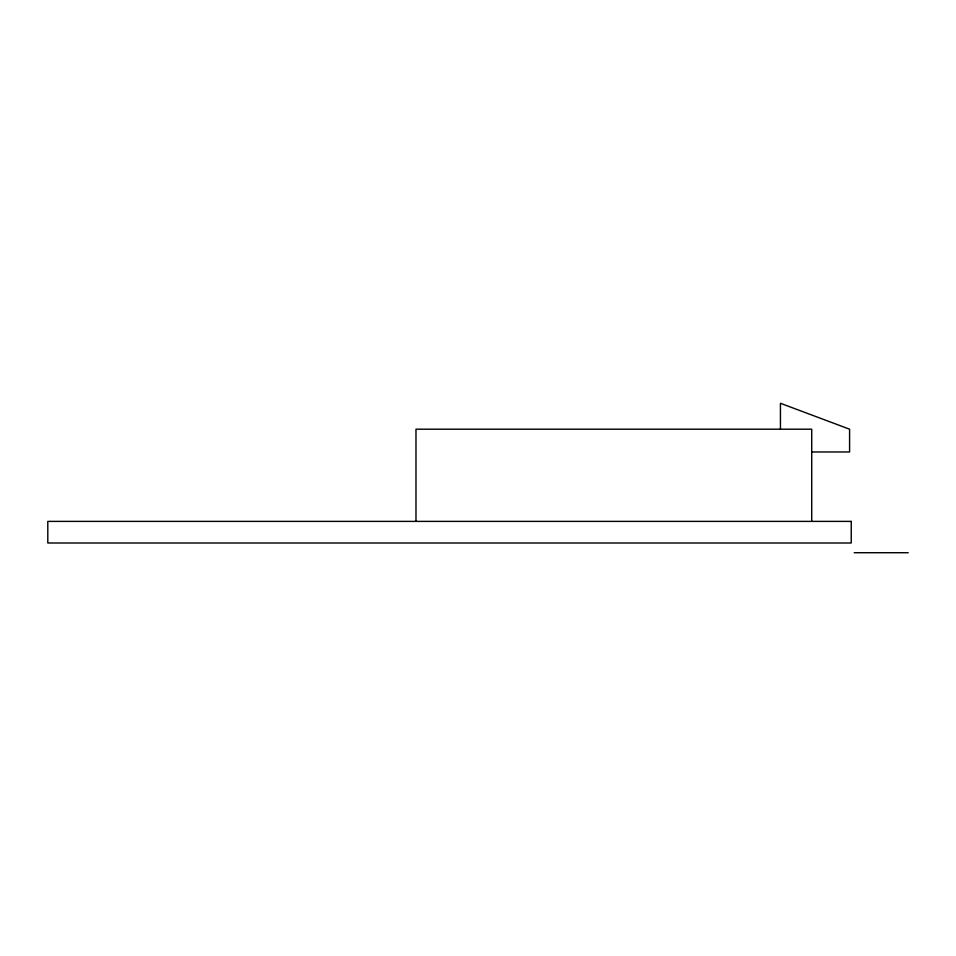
<?xml version="1.0" encoding="UTF-8"?>
<svg xmlns="http://www.w3.org/2000/svg" width="956" height="956" viewBox="0 0 956 956"><rect width="100%" height="100%" fill="white"/><g stroke="black" fill="none" stroke-linecap="round" stroke-linejoin="round"><path stroke-width="1.43" d="M811.716 451.973L849.585 451.973L849.585 429.196L780.443 403.277L780.443 429.196M854.186 552.723L908.2 552.723M811.716 521.39L811.716 429.196L415.98 429.196L415.98 521.39M851.234 521.39L47.8 521.39L47.8 542.996L851.234 542.996L851.234 521.39"/></g></svg>
